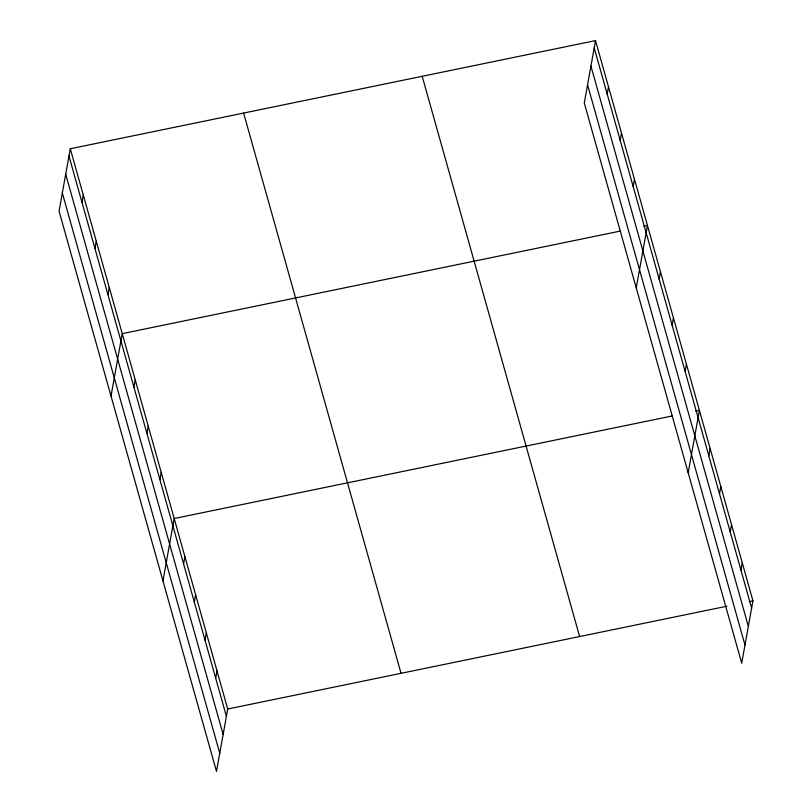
<?xml version="1.0" encoding="UTF-8"?>
<svg xmlns="http://www.w3.org/2000/svg" width="812" height="812" viewBox="0 0 812 812"><rect width="100%" height="100%" fill="white"/><g stroke="black" fill="none" stroke-linecap="round" stroke-linejoin="round"><path stroke-width="1.22" d="M70.289 148.758L59.063 211.15L216.489 771.4L227.715 709.008L70.289 148.758L595.511 40.6L752.937 600.85L741.711 663.242L584.285 102.992L595.511 40.6M81.961 202.269L83.271 194.981M94.953 248.492L96.263 241.194M107.935 294.705L109.244 287.418M111.011 396.033L122.236 333.641L620.226 231.095M133.909 387.151L135.228 379.864M146.901 433.375L148.21 426.087M159.893 479.587L161.202 472.3M162.958 580.915L174.184 518.523L672.174 415.977M183.583 563.914L184.892 556.626M194.291 602.007L195.601 594.719M204.989 640.11L206.299 632.812M215.698 678.203L217.007 670.915M607.183 94.111L608.503 86.823M620.175 140.334L621.484 133.046M633.167 186.547L634.476 179.259M636.243 287.874L647.458 225.482L643.754 226.254M659.141 278.993L660.45 271.705M672.123 325.216L673.442 317.928M685.115 371.439L686.424 364.152M688.19 472.757L699.416 410.364L695.701 411.136M708.805 455.755L710.124 448.468M719.513 493.848L720.823 486.561M730.221 531.951L731.531 524.664M740.92 570.044L742.239 562.757M227.715 709.008L726.943 606.209M749.222 601.621L752.937 600.85M594.201 47.888L751.628 608.147M590.933 66.066L748.359 626.326M587.553 84.803L744.99 645.063M422.189 76.287L579.616 636.547M243.61 113.061L401.037 673.321M68.969 156.046L226.406 716.296M65.701 174.225L223.127 734.484M62.331 192.962L219.758 753.221"/></g></svg>
